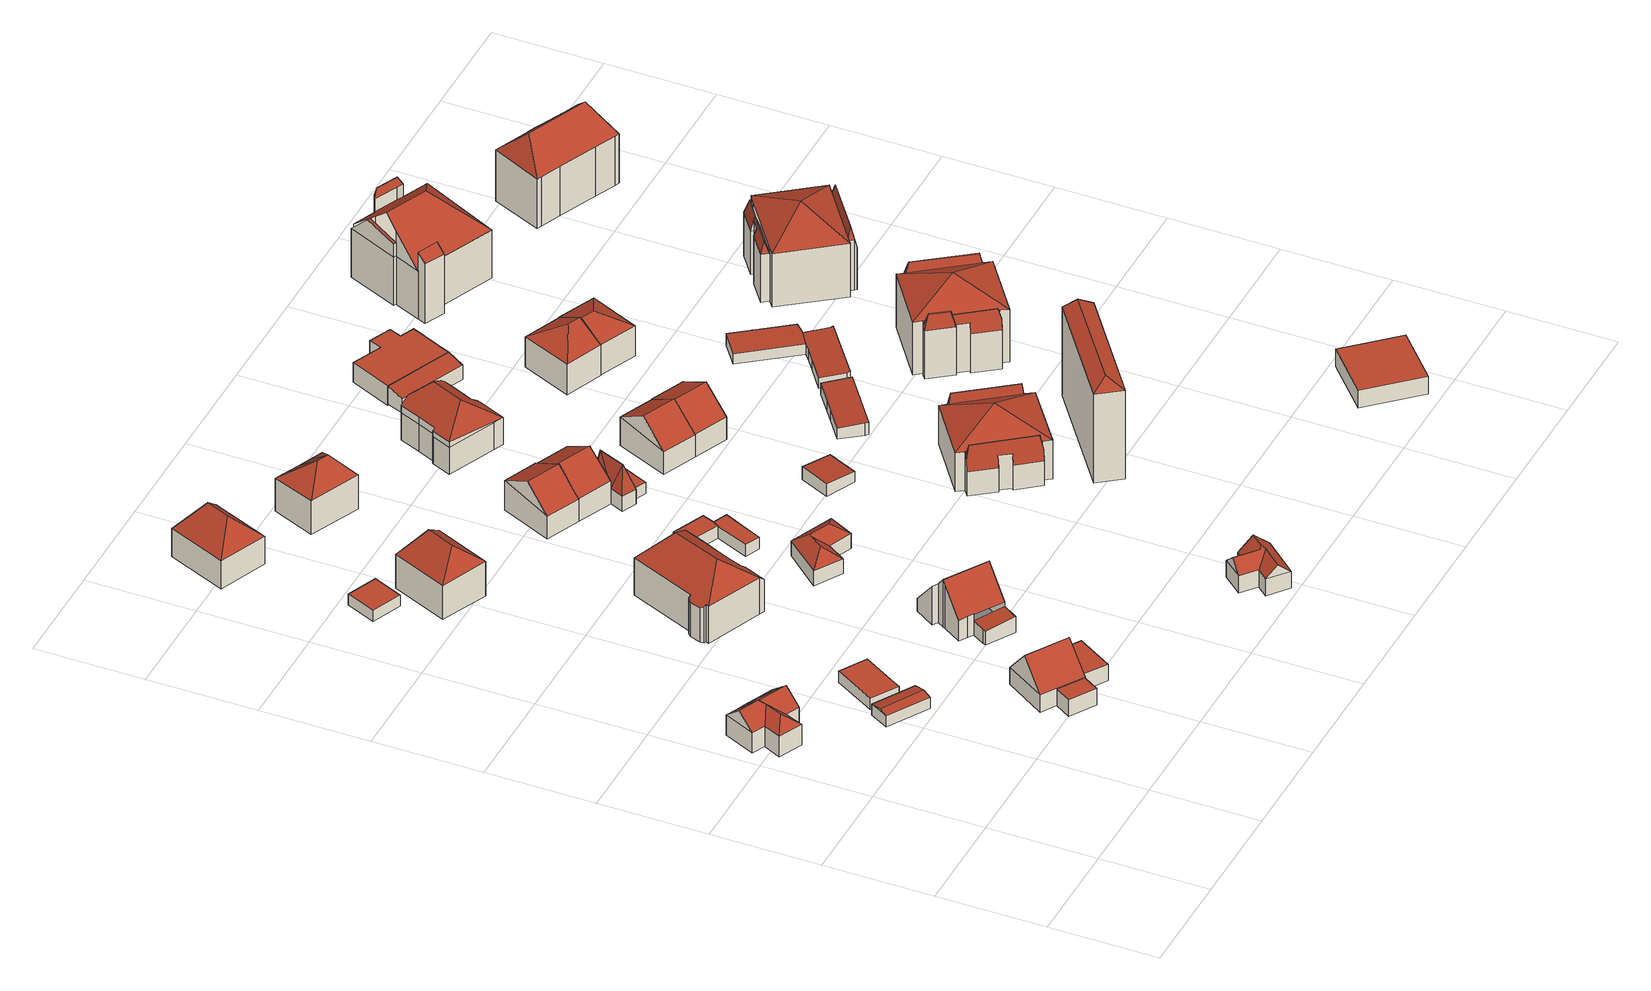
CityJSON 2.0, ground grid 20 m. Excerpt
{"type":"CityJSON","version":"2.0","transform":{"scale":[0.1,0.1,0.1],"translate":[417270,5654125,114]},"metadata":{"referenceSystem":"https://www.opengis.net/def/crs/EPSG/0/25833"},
"CityObjects":{
"building1":{"type":"Building","attributes":{"Gemeindeschluessel":14612000,"Dachtyp_tdc":"tdcFreeFormRoof","Dachneigung":39.36,"QualitaetDacherkennung":50,"Geometrietyp2DReferenz":"3000","measuredHeight":6.77,"function":"31001_9998","roofType":"5000"},"geometry":[{"type":"Solid","lod":"2","boundaries":[[[[0,1,2,3]],[[1,4,5,2]],[[4,6,7,5]],[[6,8,9,7]],[[8,10,11,9]],[[10,12,13,11]],[[12,14,15,13]],[[14,16,17,15]],[[16,18,19,17]],[[18,20,21,19]],[[20,0,3,21]],[[22,20,18]],[[23,24,25,22,18,16]],[[26,23,16,14]],[[26,14,12]],[[10,26,12]],[[8,26,10]],[[8,23,26]],[[8,24,23]],[[6,24,8]],[[4,24,6]],[[24,4,27]],[[27,4,1]],[[25,24,27,1,0]],[[22,25,0,20]],[[3,2,5,7,9,11,13,15,17,19,21]]]],"semantics":{"surfaces":[{"type":"WallSurface"},{"type":"RoofSurface"},{"type":"GroundSurface"}],"values":[[0,0,0,0,0,0,0,0,0,0,0,1,1,1,0,1,1,1,1,1,1,1,0,1,1,2]]}}]},
"building2":{"type":"Building","attributes":{"Dachtyp_tdc":"tdcGableRoof","Gemeindeschluessel":14612000,"Dachneigung":14.22,"QualitaetDacherkennung":80,"Geometrietyp2DReferenz":"3000","measuredHeight":2.72,"function":"31001_9998","roofType":"3100"},"geometry":[{"type":"Solid","lod":"2","boundaries":[[[[28,29,30,31]],[[29,32,33,30]],[[32,34,35,33]],[[34,28,31,35]],[[32,29,36]],[[28,34,37]],[[29,28,37,36]],[[34,32,36,37]],[[31,30,33,35]]]],"semantics":{"surfaces":[{"type":"WallSurface"},{"type":"RoofSurface"},{"type":"GroundSurface"}],"values":[[0,0,0,0,0,0,1,1,2]]}}]},
"building3":{"type":"Building","attributes":{"Dachtyp_tdc":"tdcPolyFlatRoof","Gemeindeschluessel":14612000,"Dachneigung":0,"QualitaetDacherkennung":86,"Geometrietyp2DReferenz":"3000","measuredHeight":2.3,"function":"31001_9998","roofType":"1000"},"geometry":[{"type":"Solid","lod":"2","boundaries":[[[[38,39,40,41]],[[39,42,43,40]],[[42,44,45,43]],[[44,46,47,45]],[[46,38,41,47]],[[46,44,42,39,38]],[[41,40,43,45,47]]]],"semantics":{"surfaces":[{"type":"WallSurface"},{"type":"RoofSurface"},{"type":"GroundSurface"}],"values":[[0,0,0,0,0,1,2]]}}]},
"building4":{"type":"Building","attributes":{"Gemeindeschluessel":14612000,"Geometrietyp2DReferenz":"3000","function":"31001_9998","roofType":"9999"},"children":["building4-1","building4-2"]},
"building4-1":{"type":"BuildingPart","attributes":{"Dachtyp_tdc":"tdcGableRoof","Dachneigung":48.05,"QualitaetDacherkennung":82,"Geometrietyp2DReferenz":"3000","measuredHeight":8.6,"roofType":"3100"},"parents":["building4"],"geometry":[{"type":"MultiSurface","lod":"2","boundaries":[[[48,49,50,51]],[[49,52,53,50]],[[52,54,55,56,53]],[[57,58,59,60,61]],[[58,62,63,59]],[[62,48,51,63]],[[62,64,65,66,48]],[[57,54,67,65,64,58]],[[52,67,54]],[[49,66,65,67,52]],[[48,66,49]],[[58,64,62]],[[51,50,53,56,60,59,63]]],"semantics":{"surfaces":[{"type":"WallSurface"},{"type":"RoofSurface"},{"type":"GroundSurface"}],"values":[0,0,0,0,0,0,1,1,0,0,0,0,2]}}]},
"building4-2":{"type":"BuildingPart","attributes":{"Dachtyp_tdc":"tdcPolyFlatRoof","Dachneigung":0,"QualitaetDacherkennung":69,"Geometrietyp2DReferenz":"3000","measuredHeight":3.29,"roofType":"1000"},"parents":["building4"],"geometry":[{"type":"MultiSurface","lod":"2","boundaries":[[[68,69,70,71]],[[69,61,60,70]],[[55,68,71,56]],[[55,61,69,68]],[[71,70,60,56]]],"semantics":{"surfaces":[{"type":"WallSurface"},{"type":"RoofSurface"},{"type":"GroundSurface"}],"values":[0,0,0,1,2]}}]},
"building5":{"type":"Building","attributes":{"Dachtyp_tdc":"tdcPolyFlatRoof","Gemeindeschluessel":14612000,"Dachneigung":0,"QualitaetDacherkennung":75,"Geometrietyp2DReferenz":"3000","measuredHeight":3.31,"function":"31001_9998","roofType":"1000"},"geometry":[{"type":"Solid","lod":"2","boundaries":[[[[52,49,72,73]],[[49,74,75,72]],[[74,76,77,75]],[[76,52,73,77]],[[76,74,49,52]],[[73,72,75,77]]]],"semantics":{"surfaces":[{"type":"WallSurface"},{"type":"RoofSurface"},{"type":"GroundSurface"}],"values":[[0,0,0,0,1,2]]}}]},
"building6":{"type":"Building","attributes":{"Dachtyp_tdc":"tdcPolyFlatRoof","Gemeindeschluessel":14612000,"Dachneigung":0,"QualitaetDacherkennung":86,"Geometrietyp2DReferenz":"3000","measuredHeight":2.15,"function":"31001_9998","roofType":"1000"},"geometry":[{"type":"Solid","lod":"2","boundaries":[[[[78,79,80,81]],[[79,82,83,80]],[[82,84,85,83]],[[84,78,81,85]],[[84,82,79,78]],[[81,80,83,85]]]],"semantics":{"surfaces":[{"type":"WallSurface"},{"type":"RoofSurface"},{"type":"GroundSurface"}],"values":[[0,0,0,0,1,2]]}}]},
"building7":{"type":"Building","attributes":{"Dachtyp_tdc":"tdcHipRoof","Gemeindeschluessel":14612000,"Dachneigung":41.15,"QualitaetDacherkennung":73,"Geometrietyp2DReferenz":"3000","measuredHeight":10.98,"function":"31001_9998","roofType":"3200"},"geometry":[{"type":"Solid","lod":"2","boundaries":[[[[86,87,88,89]],[[87,90,91,88]],[[90,92,93,91]],[[92,94,95,93]],[[94,96,97,95]],[[96,98,99,97]],[[98,100,101,99]],[[100,86,89,101]],[[86,100,102]],[[98,96,94,92,90,87,103]],[[100,98,103,102]],[[87,86,102,103]],[[89,88,91,93,95,97,99,101]]]],"semantics":{"surfaces":[{"type":"WallSurface"},{"type":"RoofSurface"},{"type":"GroundSurface"}],"values":[[0,0,0,0,0,0,0,0,1,1,1,1,2]]}}]},
"building8":{"type":"Building","attributes":{"Dachtyp_tdc":"tdcHipRoof","Gemeindeschluessel":14612000,"Dachneigung":39.33,"QualitaetDacherkennung":71,"Geometrietyp2DReferenz":"3000","measuredHeight":12.09,"function":"31001_9998","roofType":"3200"},"geometry":[{"type":"Solid","lod":"2","boundaries":[[[[104,105,106,107]],[[105,108,109,106]],[[108,110,111,109]],[[110,112,113,111]],[[112,114,115,113]],[[114,116,117,115]],[[116,118,119,117]],[[118,120,121,119]],[[120,122,123,121]],[[122,124,125,123]],[[124,126,127,125]],[[126,128,129,127]],[[128,130,131,129]],[[130,132,133,131]],[[132,134,135,133]],[[134,136,137,135]],[[136,138,139,137]],[[138,104,107,139]],[[134,132,140]],[[114,112,141]],[[132,130,128,126,124,122,120,118,116,114,141,140]],[[112,110,108,105,104,138,136,134,140,141]],[[107,106,109,111,113,115,117,119,121,123,125,127,129,131,133,135,137,139]]]],"semantics":{"surfaces":[{"type":"WallSurface"},{"type":"RoofSurface"},{"type":"GroundSurface"}],"values":[[0,0,0,0,0,0,0,0,0,0,0,0,0,0,0,0,0,0,1,1,1,1,2]]}}]},
"building9":{"type":"Building","attributes":{"Dachtyp_tdc":"tdcFreeFormRoof","Gemeindeschluessel":14612000,"Dachneigung":44.87,"QualitaetDacherkennung":72,"Geometrietyp2DReferenz":"3000","measuredHeight":10.4,"function":"31001_9998","roofType":"5000"},"geometry":[{"type":"Solid","lod":"2","boundaries":[[[[142,143,144,145]],[[143,146,147,144]],[[146,148,149,147]],[[148,142,145,149]],[[150,146,151]],[[142,152,143]],[[152,151,146,143]],[[148,150,151,152,142]],[[148,146,150]],[[145,144,147,149]]]],"semantics":{"surfaces":[{"type":"WallSurface"},{"type":"RoofSurface"},{"type":"GroundSurface"}],"values":[[0,0,0,0,1,1,1,1,0,2]]}}]},
"building10":{"type":"Building","attributes":{"Gemeindeschluessel":14612000,"Geometrietyp2DReferenz":"3000","function":"31001_9998","roofType":"9999"},"children":["building10-1","building10-2"]},
"building10-1":{"type":"BuildingPart","attributes":{"Dachtyp_tdc":"tdcGableRoof","Dachneigung":50.04,"QualitaetDacherkennung":76,"Geometrietyp2DReferenz":"3000","measuredHeight":9.54,"roofType":"3100"},"parents":["building10"],"geometry":[{"type":"MultiSurface","lod":"2","boundaries":[[[153,154,155,156]],[[154,157,158,155]],[[157,159,160,158]],[[159,161,162,160]],[[161,163,164,162]],[[163,165,166,164]],[[165,167,168,166]],[[167,169,170,168]],[[169,171,172,170]],[[171,173,174,172]],[[173,175,176,174]],[[175,177,178,179,176]],[[180,153,156,181]],[[175,173,171,169,167,165,163,161]],[[161,159,157,154,153,180,177,175]],[[155,158,160,162,164,166,168,170,172,174,176,179,156]]],"semantics":{"surfaces":[{"type":"WallSurface"},{"type":"RoofSurface"},{"type":"GroundSurface"}],"values":[0,0,0,0,0,0,0,0,0,0,0,0,0,1,1,2]}}]},
"building10-2":{"type":"BuildingPart","attributes":{"Dachtyp_tdc":"tdcPolyFlatRoof","Dachneigung":3.35,"QualitaetDacherkennung":51,"Geometrietyp2DReferenz":"3000","measuredHeight":3.15,"roofType":"2100"},"parents":["building10"],"geometry":[{"type":"MultiSurface","lod":"2","boundaries":[[[178,182,183,179]],[[182,184,185,183]],[[184,186,187,185]],[[186,188,189,187]],[[188,190,191,189]],[[190,181,156,191]],[[181,190,188,186,184,182,178]],[[179,183,185,187,189,191,156]]],"semantics":{"surfaces":[{"type":"WallSurface"},{"type":"RoofSurface"},{"type":"GroundSurface"}],"values":[0,0,0,0,0,0,1,2]}}]},
"building11":{"type":"Building","attributes":{"Dachtyp_tdc":"tdcPolyFlatRoof","Gemeindeschluessel":14612000,"Dachneigung":0,"QualitaetDacherkennung":65,"Geometrietyp2DReferenz":"3000","measuredHeight":2.31,"function":"31001_9998","roofType":"1000"},"geometry":[{"type":"Solid","lod":"2","boundaries":[[[[192,193,194,195]],[[193,196,197,194]],[[196,198,199,197]],[[198,192,195,199]],[[198,196,193,192]],[[195,194,197,199]]]],"semantics":{"surfaces":[{"type":"WallSurface"},{"type":"RoofSurface"},{"type":"GroundSurface"}],"values":[[0,0,0,0,1,2]]}}]},
"building12":{"type":"Building","attributes":{"Dachtyp_tdc":"tdcFreeFormRoof","Gemeindeschluessel":14612000,"Dachneigung":38.24,"QualitaetDacherkennung":53,"Geometrietyp2DReferenz":"3000","measuredHeight":10.12,"function":"31001_9998","roofType":"5000"},"geometry":[{"type":"Solid","lod":"2","boundaries":[[[[200,201,202,203]],[[201,204,205,202]],[[204,206,207,205]],[[206,208,209,207]],[[208,210,211,209]],[[210,212,213,211]],[[212,214,215,213]],[[214,216,217,215]],[[216,200,203,217]],[[218,201,200]],[[219,216,214,212,210]],[[216,219,218,200]],[[208,219,210]],[[206,219,208]],[[206,218,219]],[[204,218,206]],[[218,204,201]],[[203,202,205,207,209,211,213,215,217]]]],"semantics":{"surfaces":[{"type":"WallSurface"},{"type":"RoofSurface"},{"type":"GroundSurface"}],"values":[[0,0,0,0,0,0,0,0,0,1,1,1,1,1,1,1,1,2]]}}]},
"building13":{"type":"Building","attributes":{"Dachtyp_tdc":"tdcPolyFlatRoof","Gemeindeschluessel":14612000,"Dachneigung":0,"QualitaetDacherkennung":77,"Geometrietyp2DReferenz":"3000","measuredHeight":2.58,"function":"31001_9998","roofType":"1000"},"geometry":[{"type":"Solid","lod":"2","boundaries":[[[[220,221,222,223]],[[221,224,225,222]],[[224,226,227,225]],[[226,228,229,227]],[[228,220,223,229]],[[228,226,224,221,220]],[[223,222,225,227,229]]]],"semantics":{"surfaces":[{"type":"WallSurface"},{"type":"RoofSurface"},{"type":"GroundSurface"}],"values":[[0,0,0,0,0,1,2]]}}]},
"building14":{"type":"Building","attributes":{"Dachtyp_tdc":"tdcPolyFlatRoof","Gemeindeschluessel":14612000,"Dachneigung":0,"QualitaetDacherkennung":73,"Geometrietyp2DReferenz":"3000","measuredHeight":2.35,"function":"31001_9998","roofType":"1000"},"geometry":[{"type":"Solid","lod":"2","boundaries":[[[[230,231,232,233]],[[231,234,235,232]],[[234,236,237,235]],[[236,238,239,237]],[[238,230,233,239]],[[238,236,234,231,230]],[[233,232,235,237,239]]]],"semantics":{"surfaces":[{"type":"WallSurface"},{"type":"RoofSurface"},{"type":"GroundSurface"}],"values":[[0,0,0,0,0,1,2]]}}]},
"building15":{"type":"Building","attributes":{"Dachtyp_tdc":"tdcFreeFormRoof","Gemeindeschluessel":14612000,"Dachneigung":35.95,"QualitaetDacherkennung":36,"Geometrietyp2DReferenz":"3000","measuredHeight":4.95,"function":"31001_9998","roofType":"5000"},"geometry":[{"type":"Solid","lod":"2","boundaries":[[[[240,241,242,243]],[[241,244,245,242]],[[244,246,247,245]],[[246,248,249,247]],[[248,250,251,249]],[[250,240,243,251]],[[252,253,254,250,248]],[[252,248,246]],[[253,252,246,244]],[[255,254,253,244,241]],[[255,241,240]],[[254,255,240,250]],[[243,242,245,247,249,251]]]],"semantics":{"surfaces":[{"type":"WallSurface"},{"type":"RoofSurface"},{"type":"GroundSurface"}],"values":[[0,0,0,0,0,0,1,1,1,1,1,1,2]]}}]},
"building16":{"type":"Building","attributes":{"Dachtyp_tdc":"tdcGableRoof","Gemeindeschluessel":14612000,"Dachneigung":41.96,"QualitaetDacherkennung":69,"Geometrietyp2DReferenz":"3000","measuredHeight":8.91,"function":"31001_9998","roofType":"3100"},"geometry":[{"type":"Solid","lod":"2","boundaries":[[[[256,257,258,259]],[[257,260,261,258]],[[260,262,263,261]],[[262,256,259,263]],[[260,257,264]],[[256,262,265]],[[257,256,265,264]],[[262,260,264,265]],[[259,258,261,263]]]],"semantics":{"surfaces":[{"type":"WallSurface"},{"type":"RoofSurface"},{"type":"GroundSurface"}],"values":[[0,0,0,0,0,0,1,1,2]]}}]},
"building17":{"type":"Building","attributes":{"Dachtyp_tdc":"tdcFreeFormRoof","Gemeindeschluessel":14612000,"Dachneigung":42.16,"QualitaetDacherkennung":55,"Geometrietyp2DReferenz":"3000","measuredHeight":6.07,"function":"31001_9998","roofType":"5000"},"geometry":[{"type":"Solid","lod":"2","boundaries":[[[[266,267,268,269]],[[267,270,271,268]],[[270,272,273,271]],[[272,274,275,273]],[[274,276,277,275]],[[276,278,279,277]],[[278,280,281,279]],[[280,266,269,281]],[[282,283,280,278]],[[282,278,276]],[[284,285,283,282,276,274]],[[284,274,272]],[[286,285,284,272,270]],[[287,286,270,267]],[[287,267,266]],[[283,285,286,287,266,280]],[[269,268,271,273,275,277,279,281]]]],"semantics":{"surfaces":[{"type":"WallSurface"},{"type":"RoofSurface"},{"type":"GroundSurface"}],"values":[[0,0,0,0,0,0,0,0,1,0,1,0,1,1,0,1,2]]}}]},
"building18":{"type":"Building","attributes":{"Dachtyp_tdc":"tdcGableRoof","Gemeindeschluessel":14612000,"Dachneigung":41.87,"QualitaetDacherkennung":71,"Geometrietyp2DReferenz":"3000","measuredHeight":8.98,"function":"31001_9998","roofType":"3100"},"geometry":[{"type":"Solid","lod":"2","boundaries":[[[[288,289,290,259]],[[289,291,263,290]],[[291,292,293,263]],[[292,294,295,293]],[[294,296,297,295]],[[296,298,299,297]],[[298,288,259,299]],[[294,292,291,289]],[[289,288,298,296,294]],[[259,290,263,293,295,297,299]]]],"semantics":{"surfaces":[{"type":"WallSurface"},{"type":"RoofSurface"},{"type":"GroundSurface"}],"values":[[0,0,0,0,0,0,0,1,1,2]]}}]},
"building19":{"type":"Building","attributes":{"Dachtyp_tdc":"tdcFreeFormRoof","Gemeindeschluessel":14612000,"Dachneigung":72.85,"QualitaetDacherkennung":15,"Geometrietyp2DReferenz":"3000","measuredHeight":7.86,"function":"31001_9998","roofType":"5000"},"geometry":[{"type":"Solid","lod":"2","boundaries":[[[[300,301,302,303]],[[301,304,305,302]],[[304,306,307,305]],[[306,308,309,307]],[[308,310,311,309]],[[310,300,303,311]],[[312,310,308]],[[313,314,312,308,306]],[[313,306,304]],[[301,313,304]],[[301,314,313]],[[314,301,300]],[[312,314,300,310]],[[303,302,305,307,309,311]]]],"semantics":{"surfaces":[{"type":"WallSurface"},{"type":"RoofSurface"},{"type":"GroundSurface"}],"values":[[0,0,0,0,0,0,1,1,0,1,1,1,1,2]]}}]},
"building20":{"type":"Building","attributes":{"Dachtyp_tdc":"tdcPolyFlatRoof","Gemeindeschluessel":14612000,"Dachneigung":0,"QualitaetDacherkennung":63,"Geometrietyp2DReferenz":"3000","measuredHeight":2.27,"function":"31001_9998","roofType":"1000"},"geometry":[{"type":"Solid","lod":"2","boundaries":[[[[315,316,307,309]],[[316,317,318,307]],[[317,319,320,318]],[[319,315,309,320]],[[319,317,316,315]],[[309,307,318,320]]]],"semantics":{"surfaces":[{"type":"WallSurface"},{"type":"RoofSurface"},{"type":"GroundSurface"}],"values":[[0,0,0,0,1,2]]}}]},
"building21":{"type":"Building","attributes":{"Gemeindeschluessel":14612000,"Dachtyp_tdc":"tdcPolyFlatRoof","Dachneigung":4.24,"QualitaetDacherkennung":81,"Geometrietyp2DReferenz":"3000","measuredHeight":2.62,"function":"31001_9998","roofType":"2100"},"geometry":[{"type":"Solid","lod":"2","boundaries":[[[[321,322,323,324]],[[322,325,326,323]],[[325,327,328,326]],[[327,321,324,328]],[[327,325,322,321]],[[324,323,326,328]]]],"semantics":{"surfaces":[{"type":"WallSurface"},{"type":"RoofSurface"},{"type":"GroundSurface"}],"values":[[0,0,0,0,1,2]]}}]},
"building22":{"type":"Building","attributes":{"Dachtyp_tdc":"tdcFreeFormRoof","Gemeindeschluessel":14612000,"Dachneigung":38.77,"QualitaetDacherkennung":42,"Geometrietyp2DReferenz":"3000","measuredHeight":10.94,"function":"31001_9998","roofType":"5000"},"geometry":[{"type":"Solid","lod":"2","boundaries":[[[[329,330,331,332]],[[330,333,334,331]],[[333,335,336,334]],[[335,337,338,336]],[[337,339,340,338]],[[339,341,342,340]],[[341,343,344,342]],[[343,345,346,344]],[[345,347,348,346]],[[347,349,350,348]],[[349,351,352,350]],[[351,353,354,352]],[[353,355,356,354]],[[355,357,358,356]],[[357,359,360,358]],[[359,361,362,360]],[[361,363,364,362]],[[363,365,366,364]],[[365,367,368,366]],[[369,329,332,370]],[[371,372,373,374,375,376,377,378,379]],[[380,365,381,382]],[[378,383,384,385,386,382,381,379]],[[387,388,389,390,371,379,381,365,363,361,359,391]],[[355,387,391,357]],[[357,391,359]],[[347,372,371,390,349]],[[349,390,389,351]],[[351,389,388,353]],[[353,388,387,355]],[[369,382,386,329]],[[329,386,385,330]],[[330,385,384,333]],[[333,384,383,335]],[[335,383,378,377,337]],[[367,380,382,369]],[[365,380,367]],[[337,377,376,339]],[[339,376,375,341]],[[341,375,374,343]],[[343,374,373,345]],[[367,369,370,368]],[[345,373,372,347]],[[332,331,334,336,338,340,342,344,346,348,350,352,354,356,358,360,362,364,366,368,370]]]],"semantics":{"surfaces":[{"type":"WallSurface"},{"type":"RoofSurface"},{"type":"GroundSurface"}],"values":[[0,0,0,0,0,0,0,0,0,0,0,0,0,0,0,0,0,0,0,0,1,1,1,1,0,0,0,0,0,0,0,0,0,0,0,0,0,0,0,0,0,0,0,2]]}}]},
"building23":{"type":"Building","attributes":{"Dachtyp_tdc":"tdcGableRoof","Gemeindeschluessel":14612000,"Dachneigung":41.96,"QualitaetDacherkennung":73,"Geometrietyp2DReferenz":"3000","measuredHeight":9.01,"function":"31001_9998","roofType":"3100"},"geometry":[{"type":"Solid","lod":"2","boundaries":[[[[392,393,394,395]],[[393,396,397,394]],[[396,398,399,397]],[[398,392,395,399]],[[396,393,400]],[[392,398,401]],[[393,392,401,400]],[[398,396,400,401]],[[395,394,397,399]]]],"semantics":{"surfaces":[{"type":"WallSurface"},{"type":"RoofSurface"},{"type":"GroundSurface"}],"values":[[0,0,0,0,0,0,1,1,2]]}}]},
"building24":{"type":"Building","attributes":{"Dachtyp_tdc":"tdcPolyFlatRoof","Gemeindeschluessel":14612000,"Dachneigung":0,"QualitaetDacherkennung":29,"Geometrietyp2DReferenz":"3000","measuredHeight":2.46,"function":"31001_9998","roofType":"1000"},"geometry":[{"type":"Solid","lod":"2","boundaries":[[[[402,403,348,350]],[[403,404,346,348]],[[404,405,406,346]],[[405,402,350,406]],[[405,404,403,402]],[[350,348,346,406]]]],"semantics":{"surfaces":[{"type":"WallSurface"},{"type":"RoofSurface"},{"type":"GroundSurface"}],"values":[[0,0,0,0,1,2]]}}]},
"building25":{"type":"Building","attributes":{"Dachtyp_tdc":"tdcGableRoof","Gemeindeschluessel":14612000,"Dachneigung":41.88,"QualitaetDacherkennung":68,"Geometrietyp2DReferenz":"3000","measuredHeight":8.94,"function":"31001_9998","roofType":"3100"},"geometry":[{"type":"Solid","lod":"2","boundaries":[[[[407,408,409,394]],[[408,410,411,409]],[[410,412,397,411]],[[412,407,394,397]],[[410,408,413]],[[407,412,414]],[[408,407,414,413]],[[412,410,413,414]],[[394,409,411,397]]]],"semantics":{"surfaces":[{"type":"WallSurface"},{"type":"RoofSurface"},{"type":"GroundSurface"}],"values":[[0,0,0,0,0,0,1,1,2]]}}]},
"building26":{"type":"Building","attributes":{"Gemeindeschluessel":14612000,"Geometrietyp2DReferenz":"3000","function":"31001_9998","roofType":"9999"},"children":["building26-1","building26-2","building26-3"]},
"building26-1":{"type":"BuildingPart","attributes":{"Dachtyp_tdc":"tdcFreeFormRoof","Dachneigung":78.51,"QualitaetDacherkennung":39,"Geometrietyp2DReferenz":"3000","measuredHeight":9.71,"roofType":"5000"},"parents":["building26"],"geometry":[{"type":"MultiSurface","lod":"2","boundaries":[[[415,416,417,418]],[[416,419,420,417]],[[419,421,422,420]],[[421,423,424,422]],[[423,425,426,424]],[[425,427,428,426]],[[429,430,431,432]],[[430,433,434,431]],[[433,435,436,434]],[[435,437,438,436]],[[437,415,418,438]],[[433,430,429,439]],[[429,427,440,439]],[[427,425,423,440]],[[423,421,419,416,415,437,435,433,439,440]],[[418,417,420,422,424,426,428,432,431,434,436,438]]],"semantics":{"surfaces":[{"type":"WallSurface"},{"type":"RoofSurface"},{"type":"GroundSurface"}],"values":[0,0,0,0,0,0,0,0,0,0,0,1,1,1,1,2]}}]},
"building26-2":{"type":"BuildingPart","attributes":{"Dachtyp_tdc":"tdcTentRoof","Dachneigung":31.61,"QualitaetDacherkennung":40,"Geometrietyp2DReferenz":"3000","measuredHeight":11.96,"roofType":"3500"},"parents":["building26"],"geometry":[{"type":"MultiSurface","lod":"2","boundaries":[[[441,442,443]],[[444,445,446]],[[444,447,448,445]],[[447,449,450,448]],[[449,451,431,450]],[[451,452,429,432,431]],[[453,454,426,428,427]],[[454,455,456,426]],[[455,457,458,456]],[[457,441,443,458]],[[447,444,441,457,459]],[[449,447,459]],[[455,454,453,452,451,449,459]],[[457,455,459]],[[443,445,448,450,431,432,428,426,456,458]]],"semantics":{"surfaces":[{"type":"WallSurface"},{"type":"RoofSurface"},{"type":"GroundSurface"}],"values":[0,0,0,0,0,0,0,0,0,0,1,1,1,1,2]}}]},
"building26-3":{"type":"BuildingPart","attributes":{"Dachtyp_tdc":"tdcFreeFormRoof","Dachneigung":80.97,"QualitaetDacherkennung":38,"Geometrietyp2DReferenz":"3000","measuredHeight":9.73,"roofType":"5000"},"parents":["building26"],"geometry":[{"type":"MultiSurface","lod":"2","boundaries":[[[460,461,462,463]],[[461,464,465,462]],[[464,466,467,465]],[[466,468,469,467]],[[468,470,471,469]],[[470,472,473,471]],[[472,474,475,473]],[[474,446,445,475]],[[442,460,463,443]],[[446,474,476]],[[474,472,470,468,466,464,461,460,477,476]],[[460,442,477]],[[442,446,476,477]],[[463,462,465,467,469,471,473,475,445,443]]],"semantics":{"surfaces":[{"type":"WallSurface"},{"type":"RoofSurface"},{"type":"GroundSurface"}],"values":[0,0,0,0,0,0,0,0,0,1,1,1,1,2]}}]},
"building27":{"type":"Building","attributes":{"Dachtyp_tdc":"tdcPolyFlatRoof","Gemeindeschluessel":14612000,"Dachneigung":13.63,"QualitaetDacherkennung":77,"Geometrietyp2DReferenz":"3000","measuredHeight":3.7,"function":"31001_9998","roofType":"2100"},"geometry":[{"type":"Solid","lod":"2","boundaries":[[[[478,479,480,481]],[[479,482,483,480]],[[482,484,485,483]],[[484,478,481,485]],[[484,482,479,478]],[[481,480,483,485]]]],"semantics":{"surfaces":[{"type":"WallSurface"},{"type":"RoofSurface"},{"type":"GroundSurface"}],"values":[[0,0,0,0,1,2]]}}]},
"building28":{"type":"Building","attributes":{"Dachtyp_tdc":"tdcPolyFlatRoof","Gemeindeschluessel":14612000,"Dachneigung":0,"QualitaetDacherkennung":80,"Geometrietyp2DReferenz":"3000","measuredHeight":3.98,"function":"31001_9998","roofType":"1000"},"geometry":[{"type":"Solid","lod":"2","boundaries":[[[[484,486,487,488]],[[486,489,490,487]],[[489,491,492,490]],[[491,493,494,492]],[[493,495,496,494]],[[495,497,498,496]],[[497,499,500,498]],[[499,501,502,500]],[[501,478,503,502]],[[478,484,488,503]],[[478,501,499,497,495,493,491,489,486,484]],[[488,487,490,492,494,496,498,500,502,503]]]],"semantics":{"surfaces":[{"type":"WallSurface"},{"type":"RoofSurface"},{"type":"GroundSurface"}],"values":[[0,0,0,0,0,0,0,0,0,0,1,2]]}}]},
"building29":{"type":"Building","attributes":{"Gemeindeschluessel":14612000,"Dachneigung":66.12,"Dachorientierung":53.32,"MittlereTraufHoehe":132.73,"QualitaetDacherkennung":15,"ObjektHoehe":19.18,"BodenHoehe":114.68,"Geometrietyp2DReferenz":"3000","AbsoluteHoehe":133.86,"Dachflaeche":133.97,"measuredHeight":19.18,"function":"31001_9998","roofType":"5000","storeysAboveGround":6},"geometry":[{"type":"MultiSurface","lod":"2","boundaries":[[[504,505,506,507]],[[505,508,509,506]],[[508,510,511,509]],[[510,504,507,511]],[[508,505,512]],[[504,510,513]],[[505,504,513,512]],[[510,508,512,513]],[[507,506,509,511]]],"semantics":{"surfaces":[{"type":"WallSurface"},{"type":"RoofSurface"},{"type":"GroundSurface"}],"values":[0,0,0,0,1,0,1,1,2]}}]},
"building30":{"type":"Building","attributes":{"Dachtyp_tdc":"tdcPolyFlatRoof","Gemeindeschluessel":14612000,"Dachneigung":3.65,"QualitaetDacherkennung":79,"Geometrietyp2DReferenz":"3000","measuredHeight":2.52,"function":"31001_9998","roofType":"2100"},"geometry":[{"type":"Solid","lod":"2","boundaries":[[[[514,515,516,517]],[[515,518,519,516]],[[518,520,521,519]],[[520,522,523,521]],[[522,524,525,523]],[[524,526,527,525]],[[526,528,529,527]],[[528,514,517,529]],[[528,526,524,522,520,518,515,514]],[[517,516,519,521,523,525,527,529]]]],"semantics":{"surfaces":[{"type":"WallSurface"},{"type":"RoofSurface"},{"type":"GroundSurface"}],"values":[[0,0,0,0,0,0,0,0,1,2]]}}]},
"building31":{"type":"Building","attributes":{"Dachtyp_tdc":"tdcHipAndGableRoof","Gemeindeschluessel":14612000,"Dachneigung":29.23,"QualitaetDacherkennung":81,"Geometrietyp2DReferenz":"3000","measuredHeight":9.01,"function":"31001_9998","roofType":"5000"},"geometry":[{"type":"Solid","lod":"2","boundaries":[[[[530,531,532,533]],[[531,534,535,532]],[[534,536,537,535]],[[536,530,533,537]],[[534,531,538]],[[530,536,539]],[[531,530,539,538]],[[536,534,538,539]],[[533,532,535,537]]]],"semantics":{"surfaces":[{"type":"WallSurface"},{"type":"RoofSurface"},{"type":"GroundSurface"}],"values":[[0,0,0,0,1,0,1,1,2]]}}]},
"building32":{"type":"Building","attributes":{"Dachtyp_tdc":"tdcHipAndGableRoof","Gemeindeschluessel":14612000,"Dachneigung":27.78,"QualitaetDacherkennung":81,"Geometrietyp2DReferenz":"3000","measuredHeight":8.9,"function":"31001_9998","roofType":"5000"},"geometry":[{"type":"Solid","lod":"2","boundaries":[[[[540,541,542,543]],[[541,544,545,542]],[[544,530,546,545]],[[530,540,543,546]],[[544,541,547]],[[540,530,548]],[[541,540,548,547]],[[530,544,547,548]],[[543,542,545,546]]]],"semantics":{"surfaces":[{"type":"WallSurface"},{"type":"RoofSurface"},{"type":"GroundSurface"}],"values":[[0,0,0,0,1,0,1,1,2]]}}]},
"building33":{"type":"Building","attributes":{"Dachtyp_tdc":"tdcPolyFlatRoof","Gemeindeschluessel":14612000,"Dachneigung":3.67,"QualitaetDacherkennung":87,"Geometrietyp2DReferenz":"3000","measuredHeight":2.5,"function":"31001_9998","roofType":"2100"},"geometry":[{"type":"Solid","lod":"2","boundaries":[[[[549,550,551,552]],[[550,553,554,551]],[[553,555,556,554]],[[555,557,558,556]],[[557,559,560,558]],[[559,561,562,560]],[[561,563,564,562]],[[563,565,566,564]],[[565,567,568,566]],[[567,549,552,568]],[[567,565,563,561,559,557,555,553,550,549]],[[552,551,554,556,558,560,562,564,566,568]]]],"semantics":{"surfaces":[{"type":"WallSurface"},{"type":"RoofSurface"},{"type":"GroundSurface"}],"values":[[0,0,0,0,0,0,0,0,0,0,1,2]]}}]},
"building34":{"type":"Building","attributes":{"Dachtyp_tdc":"tdcPolyFlatRoof","Gemeindeschluessel":14612000,"Dachneigung":3.74,"QualitaetDacherkennung":69,"Geometrietyp2DReferenz":"3000","measuredHeight":2.46,"function":"31001_9998","roofType":"2100"},"geometry":[{"type":"Solid","lod":"2","boundaries":[[[[569,570,571,572]],[[570,573,574,571]],[[573,575,576,574]],[[575,577,578,576]],[[577,579,566,578]],[[579,563,564,566]],[[563,561,562,564]],[[561,569,572,562]],[[561,563,579,577,575,573,570,569]],[[572,571,574,576,578,566,564,562]]]],"semantics":{"surfaces":[{"type":"WallSurface"},{"type":"RoofSurface"},{"type":"GroundSurface"}],"values":[[0,0,0,0,0,0,0,0,1,2]]}}]},
"building35":{"type":"Building","attributes":{"Dachtyp_tdc":"tdcPolyFlatRoof","Gemeindeschluessel":14612000,"Dachneigung":0,"QualitaetDacherkennung":56,"Geometrietyp2DReferenz":"3000","measuredHeight":3.6,"function":"31001_3211","roofType":"1000"},"geometry":[{"type":"Solid","lod":"2","boundaries":[[[[580,581,582,583]],[[581,584,585,582]],[[584,586,587,585]],[[586,580,583,587]],[[586,584,581,580]],[[583,582,585,587]]]],"semantics":{"surfaces":[{"type":"WallSurface"},{"type":"RoofSurface"},{"type":"GroundSurface"}],"values":[[0,0,0,0,1,2]]}}]},
"building36":{"type":"Building","attributes":{"Gemeindeschluessel":14612000,"Geometrietyp2DReferenz":"3000","function":"31001_9998","roofType":"9999"},"children":["building36-1","building36-2","building36-3"]},
"building36-1":{"type":"BuildingPart","attributes":{"Dachtyp_tdc":"tdcTentRoof","Dachneigung":30.77,"QualitaetDacherkennung":39,"Geometrietyp2DReferenz":"3000","measuredHeight":14.72,"roofType":"3500"},"parents":["building36"],"geometry":[{"type":"MultiSurface","lod":"2","boundaries":[[[588,589,590,591]],[[589,592,593,594,590]],[[595,596,597,598,599]],[[596,600,601,597]],[[600,602,603,601]],[[604,605,602,600,606]],[[588,604,606]],[[596,595,592,589,588,606]],[[600,596,606]],[[603,607,608,591,590,594,598,597,601]],[[602,609,603]],[[605,607,610]],[[605,604,608,607]],[[604,588,591,608]]],"semantics":{"surfaces":[{"type":"WallSurface"},{"type":"RoofSurface"},{"type":"GroundSurface"}],"values":[0,0,0,0,0,1,1,1,1,2,0,0,0,0]}}]},
"building36-2":{"type":"BuildingPart","attributes":{"Dachtyp_tdc":"tdcFreeFormRoof","Dachneigung":74.86,"QualitaetDacherkennung":31,"Geometrietyp2DReferenz":"3000","measuredHeight":12.58,"roofType":"5000"},"parents":["building36"],"geometry":[{"type":"MultiSurface","lod":"2","boundaries":[[[611,612,613,614]],[[612,615,616,613]],[[615,617,618,616]],[[617,599,598,618]],[[593,619,620,594]],[[619,621,622,620]],[[621,623,624,622]],[[623,611,614,624]],[[619,593,625]],[[593,599,626,627,628,625]],[[599,617,626]],[[617,615,627,626]],[[615,612,628,627]],[[612,611,623,621,619,625,628]],[[614,613,616,618,598,594,620,622,624]]],"semantics":{"surfaces":[{"type":"WallSurface"},{"type":"RoofSurface"},{"type":"GroundSurface"}],"values":[0,0,0,0,0,0,0,0,1,1,1,1,1,1,2]}}]},
"building36-3":{"type":"BuildingPart","attributes":{"Dachtyp_tdc":"tdcFreeFormRoof","Dachneigung":77.03,"QualitaetDacherkennung":32,"Geometrietyp2DReferenz":"3000","measuredHeight":12.53,"roofType":"5000"},"parents":["building36"],"geometry":[{"type":"MultiSurface","lod":"2","boundaries":[[[629,630,631,632]],[[630,633,634,631]],[[633,635,636,634]],[[635,637,638,636]],[[637,639,640,638]],[[639,641,642,640]],[[641,610,607,642]],[[609,643,644,603]],[[643,629,632,644]],[[610,641,645]],[[641,639,637,635,633,630,629,643,646,645]],[[643,609,646]],[[609,610,645,646]],[[632,631,634,636,638,640,642,607,603,644]]],"semantics":{"surfaces":[{"type":"WallSurface"},{"type":"RoofSurface"},{"type":"GroundSurface"}],"values":[0,0,0,0,0,0,0,0,0,1,1,1,1,2]}}]},
"building37":{"type":"Building","attributes":{"Gemeindeschluessel":14612000,"Geometrietyp2DReferenz":"3000","function":"31001_9998","roofType":"9999"},"children":["building37-1","building37-2","building37-3","building37-4"]},
"building37-1":{"type":"BuildingPart","attributes":{"Dachtyp_tdc":"tdcHipAndGableRoof","Dachneigung":44.56,"QualitaetDacherkennung":39,"Geometrietyp2DReferenz":"3000","measuredHeight":17.24,"roofType":"5000"},"parents":["building37"],"geometry":[{"type":"MultiSurface","lod":"2","boundaries":[[[647,648,649,650]],[[648,651,652,649]],[[651,653,654,652]],[[653,655,656,654]],[[657,658,659,660]],[[661,662,663,664]],[[662,665,666,663]],[[667,668,669]],[[670,671,672,673,669,668,674,675]],[[655,667,669,673,676,657]],[[657,676,677,678,658]],[[648,674,668,651]],[[647,675,674,648]],[[661,679,672,671,662]],[[662,671,670,665]],[[651,668,667,653]],[[653,667,655]],[[650,649,652,654,656,660,659,664,663,666]]],"semantics":{"surfaces":[{"type":"WallSurface"},{"type":"RoofSurface"},{"type":"GroundSurface"}],"values":[0,0,0,0,0,0,0,1,1,1,0,0,0,0,0,0,0,2]}}]},
"building37-2":{"type":"BuildingPart","attributes":{"Dachtyp_tdc":"tdcGableRoof","Dachneigung":12.03,"QualitaetDacherkennung":15,"Geometrietyp2DReferenz":"3000","measuredHeight":13.81,"roofType":"3100"},"parents":["building37"],"geometry":[{"type":"MultiSurface","lod":"2","boundaries":[[[680,681,682,683]],[[681,679,661,664,682]],[[678,680,683,659,658]],[[677,684,685,686]],[[685,684,679,681]],[[680,686,685,681]],[[678,677,686,680]],[[683,682,664,659]]],"semantics":{"surfaces":[{"type":"WallSurface"},{"type":"RoofSurface"},{"type":"GroundSurface"}],"values":[0,0,0,1,1,0,0,2]}}]},
"building37-3":{"type":"BuildingPart","attributes":{"Dachtyp_tdc":"tdcFreeFormRoof","Dachneigung":73.76,"QualitaetDacherkennung":27,"Geometrietyp2DReferenz":"3000","measuredHeight":14.73,"roofType":"5000"},"parents":["building37"],"geometry":[{"type":"MultiSurface","lod":"2","boundaries":[[[687,688,689,666,665,670]],[[688,690,691,689]],[[690,692,675,647,650,691]],[[693,692,690]],[[694,693,690,688]],[[694,688,687]],[[693,694,687,692]],[[666,689,691,650]]],"semantics":{"surfaces":[{"type":"WallSurface"},{"type":"RoofSurface"},{"type":"GroundSurface"}],"values":[0,0,0,1,1,1,1,2]}}]},
"building37-4":{"type":"BuildingPart","attributes":{"Dachtyp_tdc":"tdcPolyFlatRoof","Dachneigung":41.58,"QualitaetDacherkennung":26,"Geometrietyp2DReferenz":"3000","measuredHeight":13.56,"roofType":"2100"},"parents":["building37"],"geometry":[{"type":"MultiSurface","lod":"2","boundaries":[[[695,696,697,656,655]],[[696,698,699,697]],[[698,700,657,660,699]],[[700,698,696,695]],[[656,697,699,660]]],"semantics":{"surfaces":[{"type":"WallSurface"},{"type":"RoofSurface"},{"type":"GroundSurface"}],"values":[0,0,0,1,2]}}]},
"building38":{"type":"Building","attributes":{"Gemeindeschluessel":14612000,"Geometrietyp2DReferenz":"3000","function":"31001_9998","roofType":"9999"},"children":["building38-1","building38-2","building38-3","building38-4"]},
"building38-1":{"type":"BuildingPart","attributes":{"Dachtyp_tdc":"tdcFreeFormRoof","Dachneigung":69.02,"QualitaetDacherkennung":25,"Geometrietyp2DReferenz":"3000","measuredHeight":11.68,"roofType":"5000"},"parents":["building38"],"geometry":[{"type":"MultiSurface","lod":"2","boundaries":[[[701,702,703,704]],[[702,705,706,703]],[[705,707,708,706]],[[707,709,710,711,712,708]],[[713,709,707,705,702,714]],[[702,701,714]],[[701,715,716,713,714]],[[703,706,708,712,717,718,704]]],"semantics":{"surfaces":[{"type":"WallSurface"},{"type":"RoofSurface"},{"type":"GroundSurface"}],"values":[0,0,0,0,1,1,1,2]}}]},
"building38-2":{"type":"BuildingPart","attributes":{"Dachtyp_tdc":"tdcFreeFormRoof","Dachneigung":75.47,"QualitaetDacherkennung":25,"Geometrietyp2DReferenz":"3000","measuredHeight":11.73,"roofType":"5000"},"parents":["building38"],"geometry":[{"type":"MultiSurface","lod":"2","boundaries":[[[719,720,721,722]],[[711,723,724,712]],[[723,719,722,724]],[[725,716,726,720,727]],[[727,720,719]],[[719,723,710,713,725,727]],[[711,710,723]],[[722,721,718,717,712,724]]],"semantics":{"surfaces":[{"type":"WallSurface"},{"type":"RoofSurface"},{"type":"GroundSurface"}],"values":[0,0,0,1,1,1,0,2]}}]},
"building38-3":{"type":"BuildingPart","attributes":{"Dachtyp_tdc":"tdcFreeFormRoof","Dachneigung":76.95,"QualitaetDacherkennung":24,"Geometrietyp2DReferenz":"3000","measuredHeight":12.52,"roofType":"5000"},"parents":["building38"],"geometry":[{"type":"MultiSurface","lod":"2","boundaries":[[[728,729,730,731]],[[729,732,733,730]],[[732,734,735,733]],[[734,736,737,735]],[[736,738,739,737]],[[738,740,741,739]],[[740,742,743,741]],[[742,744,745,743]],[[746,728,731,747]],[[744,742,748]],[[742,740,738,736,734,732,729,728,749,748]],[[728,746,749]],[[746,744,748,749]],[[731,730,733,735,737,739,741,743,745,747]]],"semantics":{"surfaces":[{"type":"WallSurface"},{"type":"RoofSurface"},{"type":"GroundSurface"}],"values":[0,0,0,0,0,0,0,0,0,1,1,1,1,2]}}]},
"building38-4":{"type":"BuildingPart","attributes":{"Dachtyp_tdc":"tdcTentRoof","Dachneigung":30.12,"QualitaetDacherkennung":42,"Geometrietyp2DReferenz":"3000","measuredHeight":14.58,"roofType":"3500"},"parents":["building38"],"geometry":[{"type":"MultiSurface","lod":"2","boundaries":[[[750,746,747]],[[751,752,753,745]],[[752,754,755,753]],[[754,756,704,755]],[[756,701,704]],[[757,721,720]],[[757,758,759,721]],[[758,760,761,759]],[[760,750,747,761]],[[752,751,750,760,762]],[[754,752,762]],[[758,757,763,756,754,762]],[[760,758,762]],[[747,745,753,755,704,718,721,759,761]]],"semantics":{"surfaces":[{"type":"WallSurface"},{"type":"RoofSurface"},{"type":"GroundSurface"}],"values":[0,0,0,0,0,0,0,0,0,1,1,1,1,2]}}]},
"building39":{"type":"Building","attributes":{"Dachtyp_tdc":"tdcHipRoof","Gemeindeschluessel":14612000,"Dachneigung":44.09,"QualitaetDacherkennung":68,"Geometrietyp2DReferenz":"3000","measuredHeight":15.01,"function":"31001_9998","roofType":"3200"},"geometry":[{"type":"Solid","lod":"2","boundaries":[[[[764,765,766,767]],[[765,768,769,766]],[[768,770,771,769]],[[770,772,773,771]],[[772,774,775,773]],[[774,776,777,775]],[[776,778,779,777]],[[778,780,781,779]],[[780,782,783,781]],[[782,784,785,783]],[[784,786,787,785]],[[786,788,789,787]],[[788,790,791,789]],[[790,764,767,791]],[[786,784,792]],[[784,782,780,778,776,774,793,792]],[[772,770,768,765,764,790,788,786,792,793]],[[767,766,769,771,773,775,777,779,781,783,785,787,789,791]],[[774,772,793]]]],"semantics":{"surfaces":[{"type":"WallSurface"},{"type":"RoofSurface"},{"type":"GroundSurface"}],"values":[[0,0,0,0,0,0,0,0,0,0,0,0,0,0,1,1,1,2,1]]}}]}
},
"vertices":[
[27,604,67],[3,615,67],[3,615,26],[27,604,26],[29,673,67],[29,673,26],[50,664,67],[50,664,26],[65,657,67],[65,657,26],[74,653,67],[74,653,26],[122,632,67],[122,632,26],[96,574,67],[96,574,26],[71,585,67],[71,585,26],[56,551,67],[56,551,26],[12,571,67],[12,571,26],[44,583,87],[55,627,93],[55,627,94],[59,616,87],[109,603,93],[16,644,93],
[252,412,30],[178,456,30],[178,456,7],[252,412,7],[198,491,29],[198,491,7],[272,447,29],[272,447,7],[186,471,34],[261,427,34],
[206,497,33],[251,574,33],[251,574,10],[206,497,10],[300,545,33],[300,545,10],[260,478,33],[260,478,10],[254,468,33],[254,468,10],
[437,275,42],[434,271,42],[434,271,8],[437,275,8],[394,206,42],[394,206,8],[389,199,43],[389,199,41],[389,199,8],[342,228,43],[315,245,43],[315,245,8],[342,228,8],[342,228,41],[363,321,42],[363,321,8],[340,284,94],[414,238,94],[434,271,49],[394,206,51],
[371,170,41],[324,199,41],[324,199,8],[371,170,8],
[434,271,9],[394,206,9],[476,245,42],[476,245,9],[436,179,42],[436,179,9],
[67,1316,51],[90,1371,51],[90,1371,29],[67,1316,29],[146,1348,51],[146,1348,29],[122,1293,51],[122,1293,29],
[116,1215,98],[162,1319,98],[162,1319,30],[116,1215,30],[188,1308,98],[188,1308,30],[212,1297,99],[212,1297,30],[219,1294,99],[219,1294,30],[229,1290,99],[229,1290,30],[248,1281,99],[248,1281,30],[202,1178,100],[202,1178,30],[171,1223,140],[194,1275,140],
[235,813,97],[242,832,97],[242,832,28],[235,813,28],[249,839,100],[249,839,28],[253,837,104],[253,837,28],[305,961,104],[305,961,28],[410,918,101],[410,918,28],[393,875,101],[393,875,28],[383,852,101],[383,852,28],[369,819,101],[369,819,28],[361,798,101],[361,798,28],[370,794,93],[370,794,28],[363,777,93],[363,777,28],[356,760,93],[356,760,28],[352,751,93],[352,751,28],[343,755,101],[343,755,28],[237,798,104],[237,798,28],[240,804,104],[240,804,28],[236,805,101],[236,805,28],[304,813,149],[341,903,149],
[130,1537,88],[41,1574,89],[41,1574,32],[130,1537,32],[86,1682,89],[86,1682,32],[175,1644,88],[175,1644,32],[175,1645,88],[117,1632,136],[98,1588,136],
[460,429,49],[450,435,49],[450,435,7],[460,429,7],[435,444,48],[435,444,7],[456,477,96],[456,477,7],[459,482,103],[459,482,7],[466,494,86],[466,494,7],[456,500,86],[456,500,7],[480,538,33],[480,538,7],[502,525,33],[502,525,7],[494,512,50],[494,512,7],[558,472,50],[558,472,7],[535,435,103],[535,435,7],[511,397,48],[511,397,39],[511,397,7],[460,429,48],[460,429,35],
[507,390,39],[507,390,7],[498,376,39],[498,376,7],[494,369,39],[494,369,7],[443,400,35],[443,400,7],[445,405,35],[445,405,7],
[198,1635,56],[173,1575,56],[173,1575,33],[198,1635,33],[150,1585,56],[150,1585,33],[175,1644,56],[175,1644,33],
[232,1501,101],[266,1580,98],[266,1580,32],[232,1501,32],[282,1573,98],[282,1573,32],[312,1560,98],[312,1560,32],[335,1550,98],[335,1550,32],[360,1539,98],[360,1539,32],[344,1501,99],[344,1501,32],[339,1491,100],[339,1491,32],[326,1460,101],[326,1460,32],[295,1519,133],[317,1509,133],
[438,926,55],[452,958,55],[452,958,29],[438,926,29],[512,932,55],[512,932,29],[504,911,55],[504,911,29],[497,899,55],[497,899,29],
[471,838,54],[497,899,54],[497,899,30],[471,838,30],[504,911,54],[504,911,30],[531,899,54],[531,899,30],[498,826,54],[498,826,30],
[522,688,37],[472,718,37],[472,718,7],[522,688,7],[531,784,37],[531,784,7],[612,750,37],[612,750,7],[588,704,37],[588,704,7],[544,722,37],[544,722,7],[576,737,55],[538,753,56],[535,752,54],[514,724,56],
[446,1123,74],[383,1150,74],[383,1150,29],[446,1123,29],[425,1245,89],[425,1245,29],[488,1218,89],[488,1218,29],[403,1194,118],[466,1167,118],
[725,78,52],[755,114,52],[755,114,18],[725,78,18],[775,98,52],[775,98,18],[782,106,52],[782,106,18],[826,69,52],[826,69,18],[772,6,52],[772,6,18],[736,35,52],[736,35,18],[753,55,52],[753,55,18],[754,21,73],[785,57,73],[804,88,78],[785,65,78],[778,64,74],[740,96,74],
[446,1123,75],[466,1168,119],[466,1168,29],[488,1218,87],[551,1191,87],[551,1191,29],[529,1141,119],[529,1141,29],[526,1133,111],[526,1133,29],[510,1095,75],[510,1095,29],
[498,1069,60],[510,1095,60],[510,1095,30],[498,1069,30],[526,1133,60],[526,1133,30],[553,1121,60],[553,1121,30],[530,1066,60],[530,1066,30],[525,1057,60],[525,1057,30],[520,1070,93],[539,1127,108],[518,1077,109],
[530,1066,53],[553,1121,53],[581,1109,53],[581,1109,30],[557,1054,53],[557,1054,30],
[706,844,47],[760,819,42],[760,819,21],[706,844,21],[735,764,42],[735,764,21],[681,789,47],[681,789,21],
[491,1402,83],[495,1400,83],[495,1400,28],[491,1402,28],[511,1435,83],[511,1435,28],[527,1474,83],[527,1474,28],[545,1466,83],[545,1466,28],[557,1461,83],[557,1461,28],[564,1458,83],[564,1458,28],[571,1475,83],[571,1475,28],[600,1462,83],[600,1462,28],[593,1446,83],[593,1446,28],[613,1437,83],[613,1437,28],[607,1421,83],[607,1421,28],[597,1398,83],[597,1398,28],[588,1379,83],[588,1379,28],[601,1373,83],[601,1373,28],[606,1371,83],[606,1371,28],[602,1362,83],[602,1362,28],[598,1352,83],[598,1352,28],[584,1319,83],[584,1319,28],[566,1327,83],[566,1327,28],[475,1366,83],[475,1366,28],[606,1440,105],[593,1446,107],[600,1462,87],[571,1475,90],[564,1458,109],[557,1461,110],[545,1466,111],[542,1468,112],[558,1432,138],[566,1327,85],[532,1371,138],[475,1366,94],[527,1474,98],[511,1435,98],[495,1400,98],[491,1402,94],[588,1379,99],[597,1398,99],[607,1421,99],[613,1437,99],[601,1373,88],
[658,1145,87],[721,1118,87],[721,1118,29],[658,1145,29],[680,1022,74],[680,1022,29],[617,1049,74],[617,1049,29],[700,1068,119],[637,1095,119],
[613,1437,53],[593,1446,53],[600,1462,53],[621,1453,53],[621,1453,28],
[721,1118,88],[785,1091,88],[785,1091,29],[743,995,75],[743,995,29],[680,1022,75],[763,1040,118],[700,1067,118],
[840,531,78],[826,551,78],[826,551,8],[840,531,8],[822,548,57],[822,548,8],[792,590,56],[792,590,8],[795,592,78],[795,592,8],[803,599,78],[803,599,8],[804,599,78],[804,599,8],[880,497,78],[880,496,78],[880,496,8],[880,497,8],[871,490,78],[871,490,8],[868,488,58],[868,488,8],[837,529,57],[837,529,8],[872,498,105],[802,591,104],
[908,676,87],[908,676,71],[908,676,8],[984,574,87],[984,574,8],[984,574,71],[994,561,87],[994,561,8],[890,483,87],[890,483,8],[880,496,87],[880,497,87],[804,599,87],[803,599,87],[794,612,87],[794,612,8],[898,689,87],[898,689,8],[894,587,127],
[916,683,71],[920,685,43],[920,685,8],[916,683,8],[951,644,44],[951,644,8],[947,641,71],[947,641,8],[962,622,71],[962,622,8],[965,625,41],[965,625,8],[996,583,45],[996,583,8],[993,580,71],[993,580,8],[985,581,105],[915,675,105],
[736,1485,58],[723,1454,50],[723,1454,21],[736,1485,21],[601,1506,50],[601,1506,21],[613,1537,58],[613,1537,21],
[647,1614,58],[647,1614,18],[613,1537,18],[702,1590,58],[702,1590,18],[711,1613,58],[711,1613,18],[752,1596,58],[752,1596,18],[743,1573,58],[743,1573,18],[769,1562,58],[769,1562,18],[748,1513,58],[748,1513,18],[742,1500,58],[742,1500,18],[736,1485,18],
[1131,519,187],[939,376,187],[939,376,7],[1131,519,7],[908,418,187],[908,418,7],[1100,561,187],[1100,561,7],[948,415,199],[1115,540,199],
[845,845,28],[885,874,28],[885,874,6],[845,845,6],[906,890,28],[906,890,6],[944,919,28],[944,919,6],[972,882,31],[972,882,6],[976,877,31],[976,877,6],[877,803,31],[877,803,6],[873,808,31],[873,808,6],
[830,1257,78],[761,1286,78],[761,1286,16],[830,1257,16],[800,1378,78],[800,1378,16],[869,1349,78],[869,1349,16],[826,1313,106],[850,1303,106],
[869,1349,79],[939,1319,79],[939,1319,17],[869,1349,17],[899,1227,78],[899,1227,17],[830,1257,17],[875,1290,106],[849,1301,106],
[1087,961,31],[988,886,31],[988,886,6],[1087,961,6],[984,890,30],[984,890,6],[956,928,27],[956,928,6],[996,957,27],[996,957,6],[1017,973,27],[1017,973,6],[1030,984,27],[1030,984,6],[1035,988,27],[1035,988,6],[1056,1002,27],[1056,1002,6],[1083,965,30],[1083,965,6],
[958,1080,27],[999,1111,30],[999,1111,6],[958,1080,6],[1024,1077,30],[1024,1077,6],[1040,1056,30],[1040,1056,6],[1069,1017,30],[1069,1017,6],[1056,1002,29],
[1429,100,46],[1343,21,46],[1343,21,10],[1429,100,10],[1263,109,46],[1263,109,10],[1348,188,46],[1348,188,10],
[1146,675,114],[1137,688,115],[1137,688,7],[1146,675,7],[1136,687,114],[1136,687,105],[1136,687,7],[1060,790,114],[1050,803,114],[1050,803,7],[1060,790,7],[1060,790,105],[1155,880,115],[1155,880,7],[1164,867,115],[1164,867,7],[1250,752,115],[1241,765,115],[1150,777,154],[1241,765,7],[1250,752,7],[1164,867,108],[1241,765,108],
[1098,723,105],[1083,742,105],[1083,742,7],[1098,723,7],[1079,739,105],[1079,739,7],[1048,781,105],[1048,781,7],[1128,681,105],[1128,681,7],[1124,678,86],[1124,678,7],[1094,720,86],[1094,720,7],[1129,688,123],[1059,779,133],[1081,750,132],[1084,749,123],
[1176,876,91],[1207,834,90],[1207,834,7],[1176,876,7],[1204,832,108],[1204,832,7],[1218,813,108],[1218,813,7],[1221,816,90],[1221,816,7],[1252,774,89],[1252,774,7],[1249,771,108],[1249,771,7],[1173,874,108],[1173,874,7],[1242,772,131],[1172,866,132],
[1010,1689,111],[1010,1688,111],[1010,1688,14],[1010,1689,14],[1058,1668,111],[1058,1668,14],[996,1526,111],[996,1526,14],[886,1573,112],[886,1573,14],[848,1589,111],[869,1638,111],[869,1638,14],[848,1589,14],[911,1732,111],[953,1713,111],[953,1713,14],[911,1732,14],[954,1714,111],[954,1714,14],[996,1526,112],[1058,1668,119],[958,1625,187],[954,1714,119],[953,1713,120],[911,1732,119],[879,1659,187],[1010,1688,120],[1010,1689,119],[869,1638,163],[869,1638,139],[869,1638,112],[911,1732,112],
[865,1640,112],[906,1734,112],[906,1734,14],[865,1640,14],[895,1696,152],[890,1698,152],[865,1640,139],
[954,1714,145],[964,1720,145],[964,1720,14],[1008,1700,145],[1008,1700,14],[1010,1689,145],[1004,1697,161],[964,1714,162],
[886,1573,150],[879,1557,134],[879,1557,14],[842,1574,135],[842,1574,14],[848,1589,150],
[1134,1095,104],[1125,1107,104],[1125,1107,7],[1134,1095,7],[1166,1138,104],[1166,1138,7],[1169,1134,118],[1169,1134,7],[1189,1148,118],[1189,1148,115],[1189,1148,95],[1189,1148,7],[1190,1146,124],[1135,1105,124],[1195,1140,104],[1190,1146,123],[1190,1146,7],[1195,1140,7],
[1227,1183,95],[1236,1171,95],[1236,1171,7],[1227,1183,7],[1186,1152,95],[1186,1152,7],[1190,1146,125],[1195,1140,95],[1226,1172,124],
[1319,1058,108],[1322,1054,88],[1322,1054,7],[1319,1058,7],[1281,1024,90],[1281,1024,7],[1278,1027,108],[1278,1027,7],[1259,1013,108],[1259,1013,7],[1262,1009,90],[1262,1009,7],[1220,979,92],[1220,979,7],[1218,982,108],[1218,982,7],[1211,991,108],[1211,991,7],[1313,1067,108],[1313,1067,7],[1219,990,132],[1312,1059,131],
[1313,1067,115],[1211,991,115],[1198,981,115],[1198,981,7],[1121,1085,115],[1121,1085,7],[1134,1095,115],[1236,1171,115],[1249,1180,115],[1249,1180,7],[1326,1076,115],[1326,1076,7],[1224,1080,153],[1195,1140,115],
[1286,1578,103],[1281,1567,115],[1281,1567,11],[1286,1578,11],[1328,1546,115],[1328,1546,11],[1351,1536,115],[1351,1536,11],[1355,1535,115],[1355,1535,11],[1315,1444,111],[1315,1444,11],[1307,1447,111],[1307,1447,11],[1268,1464,111],[1268,1464,11],[1197,1495,111],[1197,1495,11],[1160,1511,111],[1160,1511,11],[1150,1515,111],[1150,1515,11],[1190,1606,115],[1190,1606,11],[1265,1574,115],[1265,1574,11],[1270,1585,103],[1270,1585,11],[1197,1551,161],[1311,1502,161]
]}
